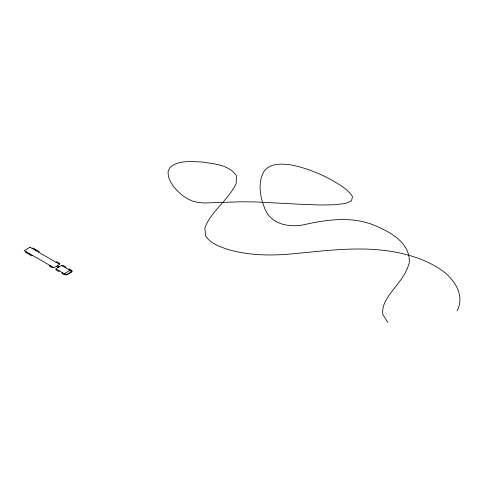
<?xml version="1.0" encoding="UTF-8"?>
<svg xmlns="http://www.w3.org/2000/svg" width="484" height="484" viewBox="0 0 484 484"><rect width="100%" height="100%" fill="white"/><g stroke="black" fill="none" stroke-linecap="round" stroke-linejoin="round"><path stroke-width="0.73" d="M457.065 310.934C466.328 293.286 451.439 275.184 436.447 266.89A95.941 55.388 0 0 0 407.461 254.929C367.314 243.839 325.557 251.063 284.913 254.505C265.244 255.649 245.116 254.923 226.216 248.891C218.556 246.114 209.923 243.059 205.482 235.72L204.871 227.867C211.435 210.486 228.581 200.11 236.186 183.315L236.458 175.704C228.744 164.536 213.946 163.828 201.713 161.965C191.041 161.71 178.094 159.823 169.636 167.797L168.045 171.887L168.414 176.581L170.386 181.597L173.635 186.63L177.816 191.386L182.589 195.566L187.611 198.882L192.91 201.211L198.44 202.493L204.532 202.984L241.111 201.798L254.959 201.937L304.563 204.472L320.626 204.986L334.571 204.78L345.274 203.51L351.602 200.842L352.425 196.437C346.853 188.137 337.59 183.605 329.229 178.65C316.899 172.389 303.916 167.361 290.303 164.748C281.791 163.846 271.584 163.084 265.147 169.86C261.36 174.778 260.168 180.992 260.102 187.078A157.518 90.944 0 0 0 264.143 206.819C269.975 224.745 289.71 228.248 305.961 224.28C327.801 219.476 350.985 216.523 372.486 224.552C388.628 231.043 410.493 242.061 409.282 262.546C406.766 272.97 399.875 281.343 393.353 289.565C387.841 296.801 381.495 304.811 382.856 314.497L387.902 322.471M26.293 251.813L25.471 252.291L28.29 253.912L29.113 253.441M32.138 248.443L32.96 247.965L35.774 249.593L34.951 250.071M29.724 253.797L28.907 254.269L31.72 255.897L32.543 255.419M35.568 250.422L36.391 249.95L39.204 251.571L38.381 252.049M50.167 265.595L49.344 266.073L52.157 267.694L52.98 267.222M56.005 262.225L56.828 261.747L59.641 263.375L58.824 263.847M56.598 269.31L55.775 269.782L58.588 271.409L59.411 270.937M62.436 265.934L63.259 265.462L66.078 267.089L65.255 267.561M62.587 272.77L61.764 273.242L64.584 274.87L65.407 274.392M68.432 269.394L69.254 268.923L72.068 270.55L71.245 271.022M57.3 265.752L59.175 266.835M56.283 266.345L58.153 267.422M30.044 247.233L24.2 250.603L53.869 267.737L59.714 264.361L30.044 247.233M61.583 265.444L55.745 268.82L66.508 275.033L72.346 271.657L61.583 265.444M69.732 270.556L64.596 273.521L66.508 274.622L71.638 271.657L69.732 270.556"/></g></svg>
